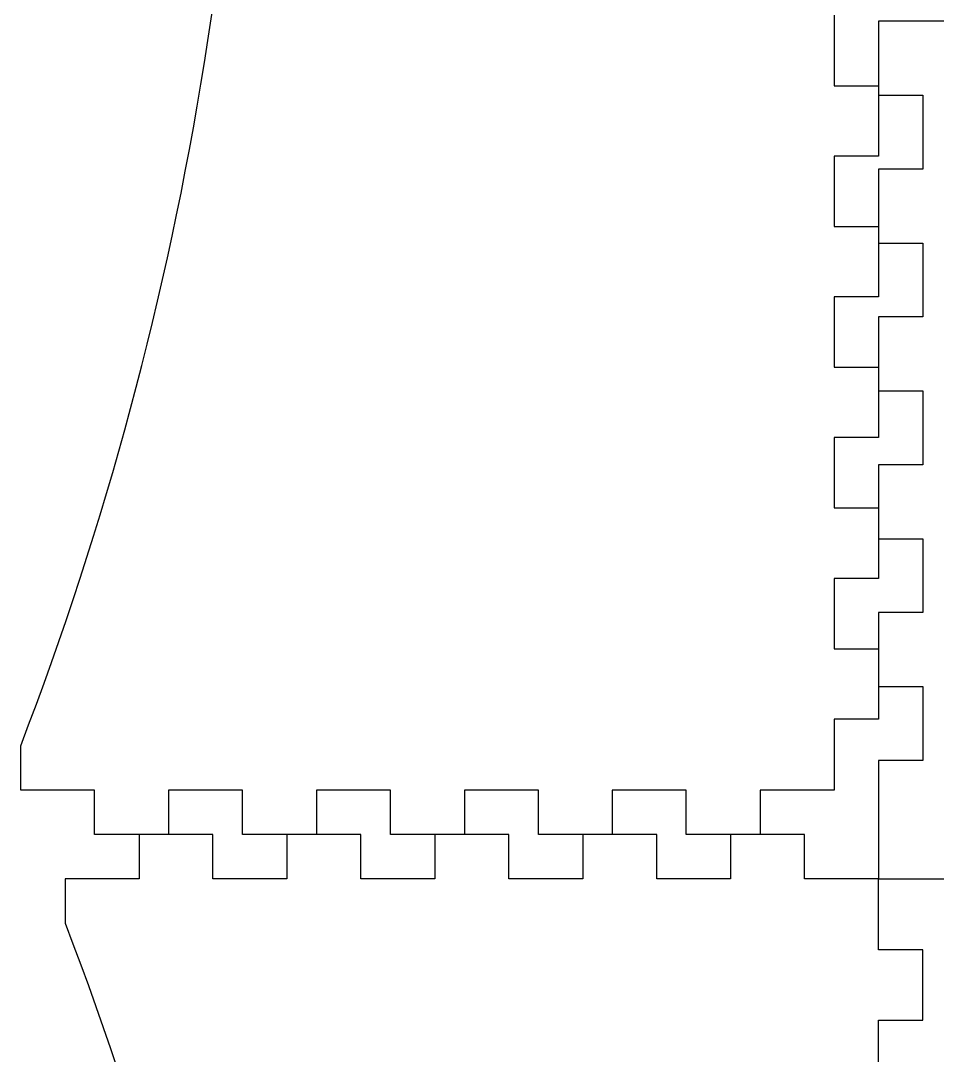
# Model space of a CAD drawing. Extents: x 4 to 389, y 10 to 269.
# Drawn here: x 4 to 66, y 141.4 to 211.4 of the extents above; entities that cross this region are included whole.
import ezdxf

# ---------------------------------------------------------------- set-up
doc = ezdxf.new("R2010")
doc.units = 0
doc.layers.get('0').update_dxf_attribs({"linetype": 'CONTINUOUS'})

msp = doc.modelspace()

# ---------------------------------------------------------------- linework, layer by layer
for points in [[(59.01, 211.732), (59.01, 206.972), (62.01, 206.972), (62.01, 202.212), (59.01, 202.212), (59.01, 197.452), (62.01, 197.452), (62.01, 192.692), (59.01, 192.692), (59.01, 187.932), (62.01, 187.932), (62.01, 183.172), (59.01, 183.172), (59.01, 178.412), (62.01, 178.412), (62.01, 173.652), (59.01, 173.652), (59.01, 168.892), (62.01, 168.892), (62.01, 164.132), (59.01, 164.132), (59.01, 159.332), (54.01, 159.332), (54.01, 156.332), (49.01, 156.332), (49.01, 159.332), (44.01, 159.332), (44.01, 156.332), (39.01, 156.332), (39.01, 159.332), (34.01, 159.332), (34.01, 156.332), (29.01, 156.332), (29.01, 159.332), (24.01, 159.332), (24.01, 156.332), (19.01, 156.332), (19.01, 159.332), (14.01, 159.332), (14.01, 156.332), (9.01, 156.332), (9.01, 159.332), (4.01, 159.332), (4.01, 162.332, 0.104848), (19.01, 256.332)], [(62.01, 139.012), (62.01, 143.772), (65.01, 143.772), (65.01, 148.532), (62.01, 148.532), (62.01, 153.332), (57.01, 153.332), (57.01, 156.332), (52.01, 156.332), (52.01, 153.332), (47.01, 153.332), (47.01, 156.332), (42.01, 156.332), (42.01, 153.332), (37.01, 153.332), (37.01, 156.332), (32.01, 156.332), (32.01, 153.332), (27.01, 153.332), (27.01, 156.332), (22.01, 156.332), (22.01, 153.332), (17.01, 153.332), (17.01, 156.332), (12.01, 156.332), (12.01, 153.332), (7.01, 153.332), (7.01, 150.332, -0.104848), (22.01, 56.332)]]:
    msp.add_lwpolyline(points, format="xyb")
msp.add_lwpolyline([(288.01, 211.332), (62.01, 211.332), (62.01, 206.332), (65.01, 206.332), (65.01, 201.332), (62.01, 201.332), (62.01, 196.332), (65.01, 196.332), (65.01, 191.332), (62.01, 191.332), (62.01, 186.332), (65.01, 186.332), (65.01, 181.332), (62.01, 181.332), (62.01, 176.332), (65.01, 176.332), (65.01, 171.332), (62.01, 171.332), (62.01, 166.332), (65.01, 166.332), (65.01, 161.332), (62.01, 161.332), (62.01, 153.332), (67.266, 153.332)])

doc.saveas('drawing.dxf')
